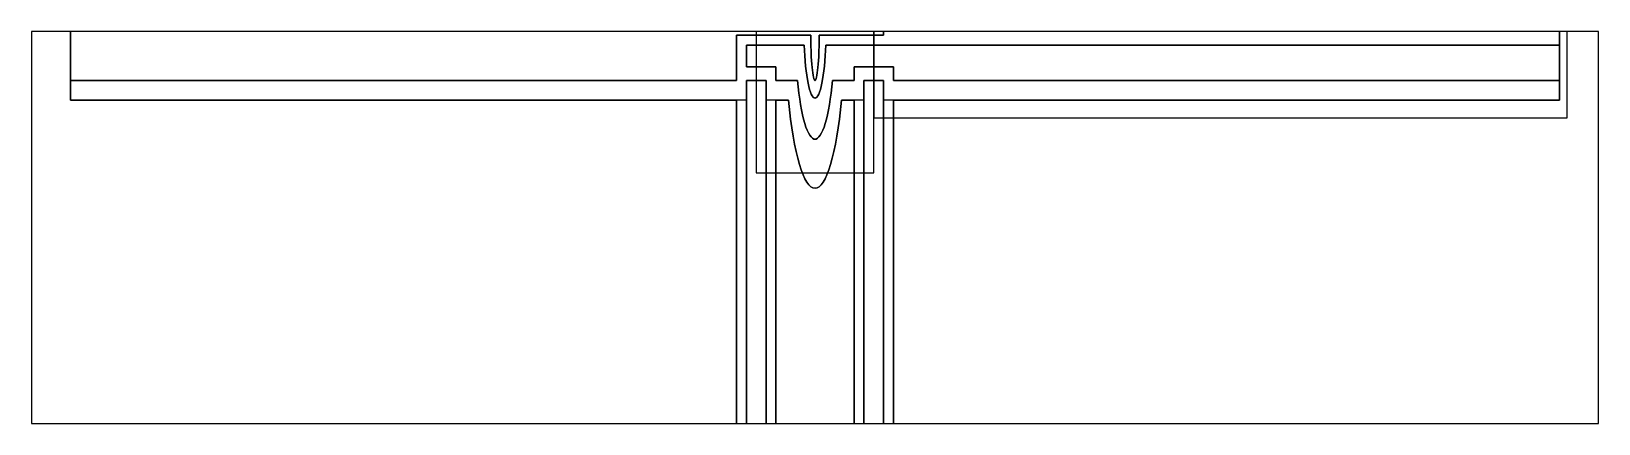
# Model space of a CAD drawing. Extents: x -20 to 20, y -10 to 0.
import ezdxf

# ---------------------------------------------------------------- set-up
doc = ezdxf.new("R2010")
doc.units = 0
for name, color, linetype in [('ELECTRODES', 1, 'CONTINUOUS'), ('LAYER_2', 1, 'CONTINUOUS'), ('LAYER_3', 1, 'CONTINUOUS')]:
    doc.layers.add(name, color=color, linetype=linetype)

msp = doc.modelspace()

# ---------------------------------------------------------------- linework, layer by layer
at = {"layer": 'ELECTRODES'}
for points in [[(19, 0), (19, -0.35), (0.274, -0.35), (0.26, -0.627), (0.239, -0.886), (0.226, -1.006), (0.211, -1.119), (0.194, -1.224), (0.176, -1.32), (0.157, -1.406), (0.137, -1.483), (0.116, -1.548), (0.094, -1.602), (0.071, -1.645), (0.047, -1.675), (0.024, -1.694), (0, -1.7), (-0.024, -1.694), (-0.047, -1.675), (-0.071, -1.645), (-0.094, -1.602), (-0.116, -1.548), (-0.137, -1.483), (-0.157, -1.406), (-0.176, -1.32), (-0.194, -1.224), (-0.211, -1.119), (-0.226, -1.006), (-0.239, -0.886), (-0.26, -0.627), (-0.274, -0.35), (-1.75, -0.35), (-1.75, -0.9), (-1, -0.9), (-1, -1.25), (-0.445, -1.25), (-0.41, -1.574), (-0.389, -1.725), (-0.367, -1.868), (-0.343, -2.002), (-0.317, -2.126), (-0.29, -2.241), (-0.261, -2.345), (-0.231, -2.438), (-0.2, -2.52), (-0.168, -2.589), (-0.136, -2.647), (-0.102, -2.692), (-0.068, -2.724), (-0.034, -2.744), (0, -2.75), (0.034, -2.744), (0.068, -2.724), (0.102, -2.692), (0.136, -2.647), (0.168, -2.589), (0.2, -2.52), (0.231, -2.438), (0.261, -2.345), (0.29, -2.241), (0.317, -2.126), (0.343, -2.002), (0.367, -1.868), (0.389, -1.725), (0.41, -1.574), (0.445, -1.25), (1, -1.25), (1, -0.9), (2, -0.9), (2, -1.25), (19, -1.25), (19, -1.75), (1.75, -1.75), (1.75, -1.25), (1.25, -1.25), (1.25, -1.75), (0.674, -1.75), (0.622, -2.234), (0.591, -2.46), (0.558, -2.674), (0.521, -2.876), (0.482, -3.063), (0.441, -3.235), (0.398, -3.391), (0.352, -3.531), (0.305, -3.654), (0.257, -3.758), (0.207, -3.845), (0.156, -3.912), (0.104, -3.961), (0.052, -3.99), (0, -4), (-0.052, -3.99), (-0.104, -3.961), (-0.156, -3.912), (-0.207, -3.845), (-0.257, -3.758), (-0.305, -3.654), (-0.352, -3.531), (-0.398, -3.391), (-0.441, -3.235), (-0.482, -3.063), (-0.521, -2.876), (-0.558, -2.674), (-0.591, -2.46), (-0.622, -2.234), (-0.674, -1.75), (-1.25, -1.75), (-1.25, -1.25), (-1.75, -1.25), (-1.75, -1.75), (-19, -1.75), (-19, -1.25), (-2, -1.25), (-2, -0.1), (-0.11, -0.1), (-0.106, -0.329), (-0.099, -0.547), (-0.094, -0.649), (-0.088, -0.746), (-0.082, -0.836), (-0.075, -0.919), (-0.067, -0.993), (-0.058, -1.06), (-0.049, -1.117), (-0.04, -1.164), (-0.03, -1.201), (-0.02, -1.228), (-0.01, -1.245), (-0.005, -1.249), (0, -1.25), (0.005, -1.249), (0.01, -1.245), (0.02, -1.228), (0.03, -1.201), (0.04, -1.164), (0.049, -1.117), (0.058, -1.06), (0.067, -0.993), (0.075, -0.919), (0.082, -0.836), (0.088, -0.746), (0.094, -0.649), (0.099, -0.547), (0.106, -0.329), (0.11, -0.1), (1.75, -0.1), (1.75, 0), (-20, 0), (-20, -10), (20, -10), (20, 0), (19, 0)], [(-20, -10), (-2, -10), (-2, -1.75), (-19, -1.75), (-19, 0), (-20, 0), (-20, -10)], [(-19, 0), (-19, -1.25), (-2, -1.25), (-2, -0.1), (-0.11, -0.1), (-0.106, -0.329), (-0.099, -0.547), (-0.094, -0.649), (-0.088, -0.746), (-0.082, -0.836), (-0.075, -0.919), (-0.067, -0.993), (-0.058, -1.06), (-0.049, -1.117), (-0.04, -1.164), (-0.03, -1.201), (-0.02, -1.228), (-0.01, -1.245), (-0.005, -1.249), (0, -1.25), (0.005, -1.249), (0.01, -1.245), (0.02, -1.228), (0.03, -1.201), (0.04, -1.164), (0.049, -1.117), (0.058, -1.06), (0.067, -0.993), (0.075, -0.919), (0.082, -0.836), (0.088, -0.746), (0.094, -0.649), (0.099, -0.547), (0.106, -0.329), (0.11, -0.1), (1.75, -0.1), (1.75, 0), (-19, 0)], [(-1.75, -1.25), (-1.25, -1.25), (-1.25, -10), (-1, -10), (-1, -1.75), (-0.674, -1.75), (-0.622, -2.234), (-0.591, -2.46), (-0.558, -2.674), (-0.521, -2.876), (-0.482, -3.063), (-0.441, -3.235), (-0.398, -3.391), (-0.352, -3.531), (-0.305, -3.654), (-0.257, -3.758), (-0.207, -3.845), (-0.156, -3.912), (-0.104, -3.961), (-0.052, -3.99), (0, -4), (0.052, -3.99), (0.104, -3.961), (0.156, -3.912), (0.207, -3.845), (0.257, -3.758), (0.305, -3.654), (0.352, -3.531), (0.398, -3.391), (0.441, -3.235), (0.482, -3.063), (0.521, -2.876), (0.558, -2.674), (0.591, -2.46), (0.622, -2.234), (0.674, -1.75), (1, -1.75), (1, -10), (1.25, -10), (1.25, -1.25), (1.75, -1.25), (1.75, -10), (2, -10), (2, -1.75), (19, -1.75), (19, -1.25), (2, -1.25), (2, -0.9), (1, -0.9), (1, -1.25), (0.445, -1.25), (0.41, -1.574), (0.389, -1.725), (0.367, -1.868), (0.343, -2.002), (0.317, -2.126), (0.29, -2.241), (0.261, -2.345), (0.231, -2.438), (0.2, -2.52), (0.168, -2.589), (0.136, -2.647), (0.102, -2.692), (0.068, -2.724), (0.034, -2.744), (0, -2.75), (-0.034, -2.744), (-0.068, -2.724), (-0.102, -2.692), (-0.136, -2.647), (-0.168, -2.589), (-0.2, -2.52), (-0.231, -2.438), (-0.261, -2.345), (-0.29, -2.241), (-0.317, -2.126), (-0.343, -2.002), (-0.367, -1.868), (-0.389, -1.725), (-0.41, -1.574), (-0.445, -1.25), (-1, -1.25), (-1, -0.9), (-1.75, -0.9), (-1.75, -0.35), (-0.274, -0.35), (-0.26, -0.627), (-0.239, -0.886), (-0.226, -1.006), (-0.211, -1.119), (-0.194, -1.224), (-0.176, -1.32), (-0.157, -1.406), (-0.137, -1.483), (-0.116, -1.548), (-0.094, -1.602), (-0.071, -1.645), (-0.047, -1.675), (-0.024, -1.694), (0, -1.7), (0.024, -1.694), (0.047, -1.675), (0.071, -1.645), (0.094, -1.602), (0.116, -1.548), (0.137, -1.483), (0.157, -1.406), (0.176, -1.32), (0.194, -1.224), (0.211, -1.119), (0.226, -1.006), (0.239, -0.886), (0.26, -0.627), (0.274, -0.35), (19, -0.35), (19, 0), (1.75, 0), (1.75, -0.1), (0.11, -0.1), (0.106, -0.329), (0.099, -0.547), (0.094, -0.649), (0.088, -0.746), (0.082, -0.836), (0.075, -0.919), (0.067, -0.993), (0.058, -1.06), (0.049, -1.117), (0.04, -1.164), (0.03, -1.201), (0.02, -1.228), (0.01, -1.245), (0.005, -1.249), (0, -1.25), (-0.005, -1.249), (-0.01, -1.245), (-0.02, -1.228), (-0.03, -1.201), (-0.04, -1.164), (-0.049, -1.117), (-0.058, -1.06), (-0.067, -0.993), (-0.075, -0.919), (-0.082, -0.836), (-0.088, -0.746), (-0.094, -0.649), (-0.099, -0.547), (-0.106, -0.329), (-0.11, -0.1), (-2, -0.1), (-2, -1.25), (-19, -1.25), (-19, -1.75), (-2, -1.75), (-2, -10), (-1.75, -10), (-1.75, -1.25)], [(19.2, 0), (1.5, 0), (1.5, -2.2), (19.2, -2.2), (19.2, 0)], [(1, -0.9), (2, -0.9), (2, -1.25), (19, -1.25), (19, -0.35), (0.274, -0.35), (0.26, -0.627), (0.239, -0.886), (0.226, -1.006), (0.211, -1.119), (0.194, -1.224), (0.176, -1.32), (0.157, -1.406), (0.137, -1.483), (0.116, -1.548), (0.094, -1.602), (0.071, -1.645), (0.047, -1.675), (0.024, -1.694), (0, -1.7), (-0.024, -1.694), (-0.047, -1.675), (-0.071, -1.645), (-0.094, -1.602), (-0.116, -1.548), (-0.137, -1.483), (-0.157, -1.406), (-0.176, -1.32), (-0.194, -1.224), (-0.211, -1.119), (-0.226, -1.006), (-0.239, -0.886), (-0.26, -0.627), (-0.274, -0.35), (-1.75, -0.35), (-1.75, -0.9), (-1, -0.9), (-1, -1.25), (-0.445, -1.25), (-0.41, -1.574), (-0.389, -1.725), (-0.367, -1.868), (-0.343, -2.002), (-0.317, -2.126), (-0.29, -2.241), (-0.261, -2.345), (-0.231, -2.438), (-0.2, -2.52), (-0.168, -2.589), (-0.136, -2.647), (-0.102, -2.692), (-0.068, -2.724), (-0.034, -2.744), (0, -2.75), (0.034, -2.744), (0.068, -2.724), (0.102, -2.692), (0.136, -2.647), (0.168, -2.589), (0.2, -2.52), (0.231, -2.438), (0.261, -2.345), (0.29, -2.241), (0.317, -2.126), (0.343, -2.002), (0.367, -1.868), (0.389, -1.725), (0.41, -1.574), (0.445, -1.25), (1, -1.25), (1, -0.9)], [(1.5, -0.002), (-1.5, -0.002), (-1.5, -3.603), (1.5, -3.603), (1.5, -0.002)], [(20, 0), (19, 0), (19, -1.75), (2, -1.75), (2, -10), (20, -10), (20, 0)], [(-1.25, -1.25), (-1.75, -1.25), (-1.75, -10), (-1.25, -10), (-1.25, -1.25)], [(1.25, -10), (1.75, -10), (1.75, -1.25), (1.25, -1.25), (1.25, -10)], [(-0.674, -1.75), (-1, -1.75), (-1, -10), (1, -10), (1, -1.75), (0.674, -1.75), (0.622, -2.234), (0.591, -2.46), (0.558, -2.674), (0.521, -2.876), (0.482, -3.063), (0.441, -3.235), (0.398, -3.391), (0.352, -3.531), (0.305, -3.654), (0.257, -3.758), (0.207, -3.845), (0.156, -3.912), (0.104, -3.961), (0.052, -3.99), (0, -4), (-0.052, -3.99), (-0.104, -3.961), (-0.156, -3.912), (-0.207, -3.845), (-0.257, -3.758), (-0.305, -3.654), (-0.352, -3.531), (-0.398, -3.391), (-0.441, -3.235), (-0.482, -3.063), (-0.521, -2.876), (-0.558, -2.674), (-0.591, -2.46), (-0.622, -2.234), (-0.674, -1.75)]]:
    msp.add_lwpolyline(points, close=True, dxfattribs=at)
at = {"layer": 'LAYER_2'}
msp.add_lwpolyline([(20, 0), (1.5, 0)], dxfattribs=at)
msp.add_lwpolyline([(20, 0), (1.5, 0)], dxfattribs=at)
at = {"layer": 'LAYER_3'}
msp.add_lwpolyline([(20, -10), (20, 0), (-20, 0), (-20, -10), (20, -10)], close=True, dxfattribs=at)

doc.saveas('drawing.dxf')
